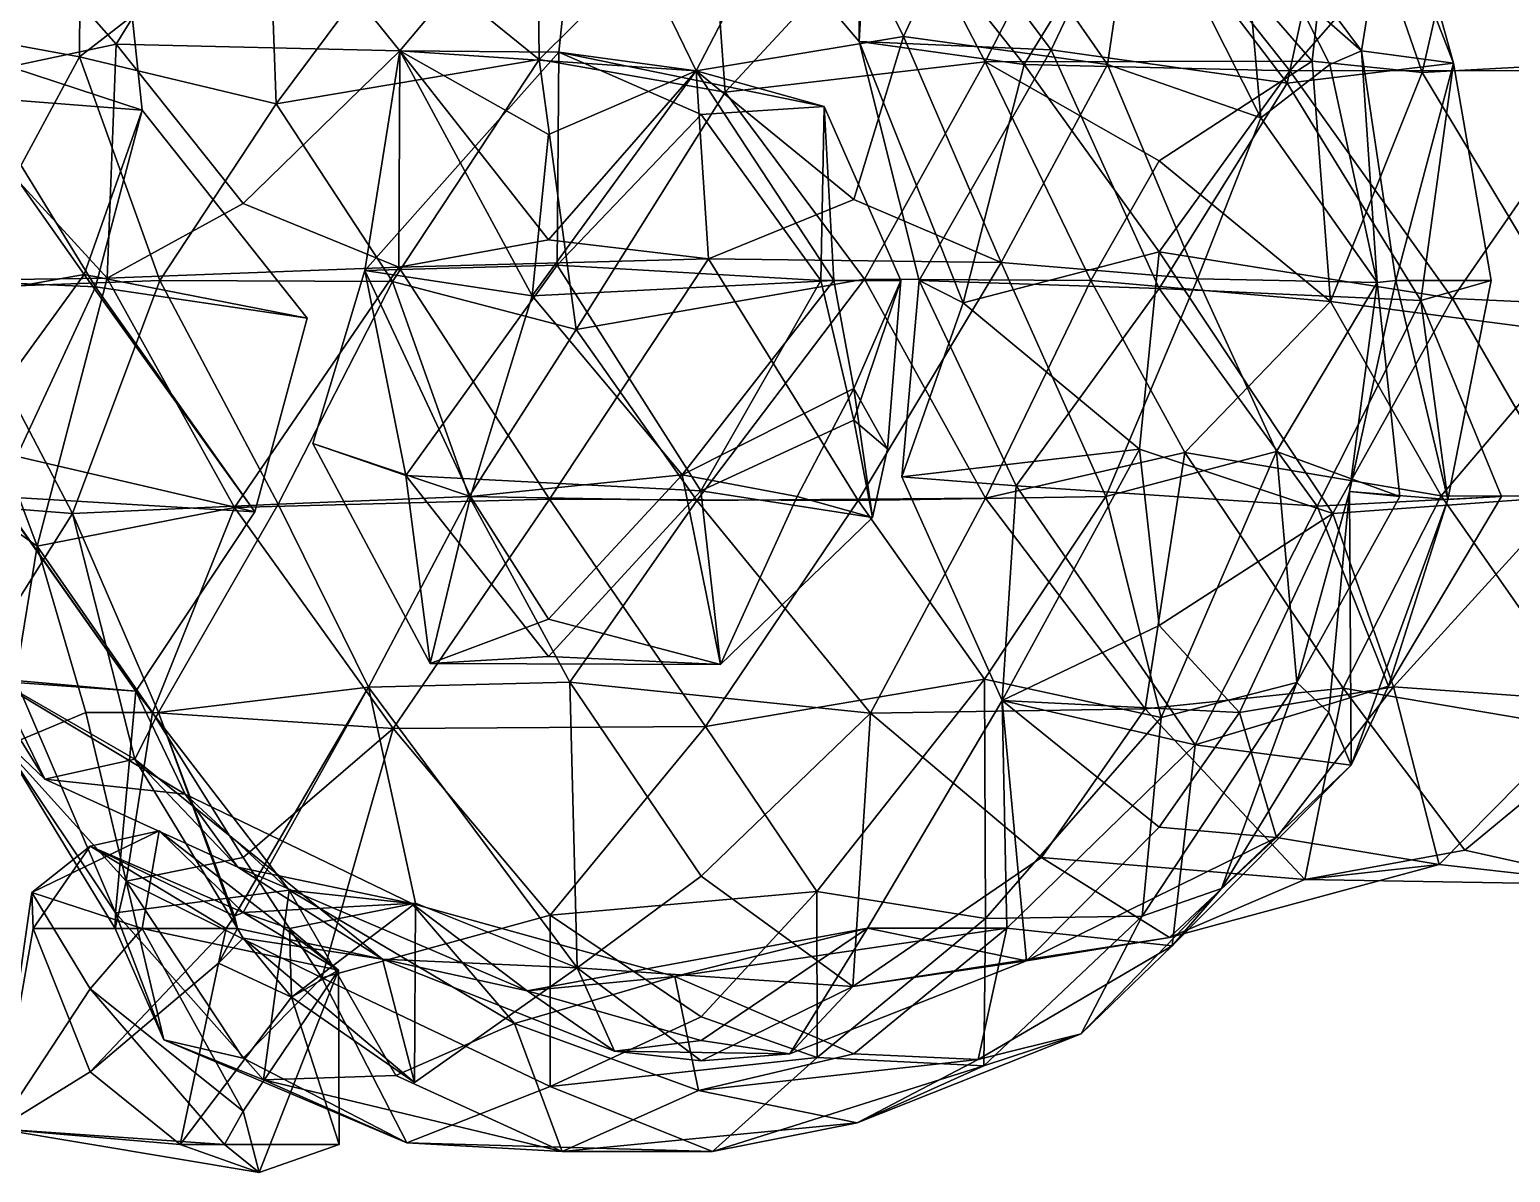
# Model space of a CAD drawing. Extents: x 290083 to 295691, y 4553739 to 4561622.
# Drawn here: x 291288.7 to 291410.9, y 4560757.7 to 4560852 of the extents above; entities that cross this region are included whole.
import ezdxf

# ---------------------------------------------------------------- set-up
doc = ezdxf.new("R2010")
doc.units = 0
doc.layers.add('Au_ppm_Pref_-_0_3', color=7, linetype='CONTINUOUS')

msp = doc.modelspace()

# ---------------------------------------------------------------- linework, layer by layer
at = {"layer": 'Au_ppm_Pref_-_0_3'}
for points in [[(291358.24, 4560870.08, 1598.14), (291357.19, 4560850.98, 1604.25), (291344.5, 4560865.82, 1603.44)], [(291357.19, 4560850.98, 1604.25), (291358.24, 4560870.08, 1598.14), (291373.01, 4560850.29, 1598.57)], [(291358.24, 4560870.08, 1598.14), (291379.69, 4560864.37, 1595.77), (291373.01, 4560850.29, 1598.57)], [(291379.69, 4560864.37, 1595.77), (291397.64, 4560871.24, 1592.68), (291392.49, 4560847.53, 1596.34)], [(291392.49, 4560847.53, 1596.34), (291397.64, 4560871.24, 1592.68), (291406.2, 4560849.19, 1591.54)], [(291406.2, 4560849.19, 1591.54), (291397.64, 4560871.24, 1592.68), (291401.28, 4560866.9, 1588.56)], [(291282, 4560850.58, 1590.84), (291270.06, 4560869.09, 1590.29), (291295.97, 4560864.73, 1591.64)], [(291360.69, 4560862.54, 1620.1), (291377.57, 4560868.91, 1622.69), (291367.59, 4560849.31, 1622.8)], [(291394.54, 4560849.37, 1621.49), (291367.59, 4560849.31, 1622.8), (291377.57, 4560868.91, 1622.69)], [(291394.54, 4560849.37, 1621.49), (291377.57, 4560868.91, 1622.69), (291396.67, 4560868.53, 1626.35)], [(291280.32, 4560868.41, 1564), (291280.43, 4560847.48, 1566.95), (291295.89, 4560850.75, 1563.61)], [(291295.89, 4560850.75, 1563.61), (291305.84, 4560866.89, 1561.78), (291280.32, 4560868.41, 1564)], [(291319.29, 4560850.22, 1561.61), (291334.27, 4560868.02, 1560.74), (291305.84, 4560866.89, 1561.78)], [(291319.29, 4560850.22, 1561.61), (291332.41, 4560850.11, 1555.67), (291334.27, 4560868.02, 1560.74)], [(291332.41, 4560850.11, 1555.67), (291343.74, 4560848.55, 1562.02), (291334.27, 4560868.02, 1560.74)], [(291353.26, 4560866.9, 1563.68), (291334.27, 4560868.02, 1560.74), (291343.74, 4560848.55, 1562.02)], [(291394.54, 4560849.37, 1621.49), (291396.67, 4560868.53, 1626.35), (291403.63, 4560848.43, 1627.73)], [(291407.78, 4560866.52, 1632.65), (291403.63, 4560848.43, 1627.73), (291396.67, 4560868.53, 1626.35)], [(291421.87, 4560867.89, 1639), (291419.77, 4560849.3, 1632.75), (291407.78, 4560866.52, 1632.65)], [(291305.84, 4560866.89, 1561.78), (291295.89, 4560850.75, 1563.61), (291319.29, 4560850.22, 1561.61)], [(291353.26, 4560866.9, 1563.68), (291343.74, 4560848.55, 1562.02), (291360.84, 4560851.39, 1566.62)], [(291366.95, 4560864.52, 1568.34), (291353.26, 4560866.9, 1563.68), (291360.84, 4560851.39, 1566.62)], [(291382.06, 4560864.75, 1585.91), (291398.63, 4560850.21, 1584.93), (291401.28, 4560866.9, 1588.56)], [(291406.2, 4560849.19, 1591.54), (291401.28, 4560866.9, 1588.56), (291398.63, 4560850.21, 1584.93)], [(291403.63, 4560848.43, 1627.73), (291407.78, 4560866.52, 1632.65), (291419.77, 4560849.3, 1632.75)], [(291427.01, 4560866.9, 1612.07), (291407.89, 4560865.9, 1611.22), (291419.15, 4560848.58, 1611.48)], [(291357.19, 4560850.98, 1604.25), (291357.13, 4560866.29, 1609.73), (291344.5, 4560865.82, 1603.44)], [(291370.8, 4560849.07, 1607.13), (291357.13, 4560866.29, 1609.73), (291357.19, 4560850.98, 1604.25)], [(291380.2, 4560864.39, 1610.9), (291357.13, 4560866.29, 1609.73), (291370.8, 4560849.07, 1607.13)], [(291392.72, 4560848.55, 1610.18), (291407.89, 4560865.9, 1611.22), (291380.2, 4560864.39, 1610.9)], [(291392.72, 4560848.55, 1610.18), (291419.15, 4560848.58, 1611.48), (291407.89, 4560865.9, 1611.22)], [(291295.97, 4560864.73, 1591.64), (291298.04, 4560845.31, 1591.74), (291282, 4560850.58, 1590.84)], [(291295.97, 4560864.73, 1591.64), (291286.55, 4560859.25, 1597.68), (291282.85, 4560846.49, 1593.4)], [(291295.97, 4560864.73, 1591.64), (291282.85, 4560846.49, 1593.4), (291298.04, 4560845.31, 1591.74)], [(291330.77, 4560849.5, 1616.25), (291318.95, 4560859.09, 1612.89), (291330.61, 4560864.89, 1609.45)], [(291344.93, 4560863.53, 1615.3), (291330.77, 4560849.5, 1616.25), (291330.61, 4560864.89, 1609.45)], [(291360.84, 4560851.39, 1566.62), (291377.67, 4560849.08, 1569.99), (291366.95, 4560864.52, 1568.34)], [(291380.04, 4560865.09, 1574.5), (291366.95, 4560864.52, 1568.34), (291377.67, 4560849.08, 1569.99)], [(291392.72, 4560848.55, 1610.18), (291380.2, 4560864.39, 1610.9), (291370.8, 4560849.07, 1607.13)], [(291379.69, 4560864.37, 1595.77), (291392.49, 4560847.53, 1596.34), (291373.01, 4560850.29, 1598.57)], [(291380.04, 4560865.09, 1574.5), (291377.67, 4560849.08, 1569.99), (291390.32, 4560844.69, 1575.14)], [(291380.04, 4560865.09, 1574.5), (291390.32, 4560844.69, 1575.14), (291388.63, 4560863.63, 1579.86)], [(291382.06, 4560864.75, 1585.91), (291388.63, 4560863.63, 1579.86), (291398.63, 4560850.21, 1584.93)], [(291292.94, 4560863.65, 1603.23), (291292.85, 4560849.72, 1609.56), (291277.41, 4560852.54, 1603.37)], [(291308.52, 4560861.86, 1608.9), (291292.85, 4560849.72, 1609.56), (291292.94, 4560863.65, 1603.23)], [(291346.14, 4560846.8, 1619.74), (291330.77, 4560849.5, 1616.25), (291344.93, 4560863.53, 1615.3)], [(291346.14, 4560846.8, 1619.74), (291344.93, 4560863.53, 1615.3), (291360.69, 4560862.54, 1620.1)], [(291396.01, 4560849.08, 1579.86), (291398.63, 4560850.21, 1584.93), (291388.63, 4560863.63, 1579.86)], [(291390.32, 4560844.69, 1575.14), (291396.01, 4560849.08, 1579.86), (291388.63, 4560863.63, 1579.86)], [(291309.08, 4560845.84, 1613.13), (291292.85, 4560849.72, 1609.56), (291308.52, 4560861.86, 1608.9)], [(291309.08, 4560845.84, 1613.13), (291308.52, 4560861.86, 1608.9), (291318.95, 4560859.09, 1612.89)], [(291360.69, 4560862.54, 1620.1), (291367.59, 4560849.31, 1622.8), (291346.14, 4560846.8, 1619.74)], [(291309.08, 4560845.84, 1613.13), (291318.95, 4560859.09, 1612.89), (291330.77, 4560849.5, 1616.25)], [(291277.41, 4560852.54, 1603.37), (291292.85, 4560849.72, 1609.56), (291282.54, 4560830.64, 1609.04)], [(291294.19, 4560830.74, 1590.77), (291280.28, 4560831.34, 1586.65), (291282, 4560850.58, 1590.84)], [(291295.13, 4560831.46, 1568.94), (291295.89, 4560850.75, 1563.61), (291280.43, 4560847.48, 1566.95)], [(291294.19, 4560830.74, 1590.77), (291282, 4560850.58, 1590.84), (291298.04, 4560845.31, 1591.74)], [(291295.13, 4560831.46, 1568.94), (291306.35, 4560837.62, 1564.16), (291295.89, 4560850.75, 1563.61)], [(291319.29, 4560850.22, 1561.61), (291295.89, 4560850.75, 1563.61), (291306.35, 4560837.62, 1564.16)], [(291356.74, 4560837.95, 1564.27), (291360.84, 4560851.39, 1566.62), (291343.74, 4560848.55, 1562.02)], [(291368.91, 4560832.74, 1568.8), (291360.84, 4560851.39, 1566.62), (291356.74, 4560837.95, 1564.27)], [(291370.8, 4560849.07, 1607.13), (291357.19, 4560850.98, 1604.25), (291365.75, 4560829.41, 1604.67)], [(291357.19, 4560850.98, 1604.25), (291362.14, 4560831.26, 1600.22), (291365.75, 4560829.41, 1604.67)], [(291357.19, 4560850.98, 1604.25), (291373.01, 4560850.29, 1598.57), (291362.14, 4560831.26, 1600.22)], [(291368.91, 4560832.74, 1568.8), (291377.67, 4560849.08, 1569.99), (291360.84, 4560851.39, 1566.62)], [(291299.48, 4560831.26, 1612.79), (291282.54, 4560830.64, 1609.04), (291292.85, 4560849.72, 1609.56)], [(291299.48, 4560831.26, 1612.79), (291292.85, 4560849.72, 1609.56), (291309.08, 4560845.84, 1613.13)], [(291319.2, 4560832.37, 1568.28), (291319.29, 4560850.22, 1561.61), (291306.35, 4560837.62, 1564.16)], [(291318.69, 4560831.18, 1615.62), (291309.08, 4560845.84, 1613.13), (291330.77, 4560849.5, 1616.25)], [(291319.29, 4560850.22, 1561.61), (291330.21, 4560829.99, 1560.31), (291316.39, 4560832.1, 1555.95)], [(291319.29, 4560850.22, 1561.61), (291316.39, 4560832.1, 1555.95), (291332.41, 4560850.11, 1555.67)], [(291316.39, 4560832.1, 1555.95), (291332.28, 4560832.54, 1549.6), (291332.41, 4560850.11, 1555.67)], [(291333.84, 4560827.22, 1619), (291318.69, 4560831.18, 1615.62), (291330.77, 4560849.5, 1616.25)], [(291319.2, 4560832.37, 1568.28), (291331.54, 4560834.61, 1563.16), (291319.29, 4560850.22, 1561.61)], [(291319.29, 4560850.22, 1561.61), (291331.54, 4560834.61, 1563.16), (291343.74, 4560848.55, 1562.02)], [(291319.29, 4560850.22, 1561.61), (291331.54, 4560843.31, 1558.03), (291330.21, 4560829.99, 1560.31)], [(291319.29, 4560850.22, 1561.61), (291343.74, 4560848.55, 1562.02), (291331.54, 4560843.31, 1558.03)], [(291346.14, 4560846.8, 1619.74), (291333.84, 4560827.22, 1619), (291330.77, 4560849.5, 1616.25)], [(291332.41, 4560850.11, 1555.67), (291332.28, 4560832.54, 1549.6), (291344.14, 4560844.97, 1551.53)], [(291332.41, 4560850.11, 1555.67), (291354.29, 4560845.62, 1556.1), (291343.74, 4560848.55, 1562.02)], [(291354.29, 4560845.62, 1556.1), (291332.41, 4560850.11, 1555.67), (291344.14, 4560844.97, 1551.53)], [(291346.14, 4560846.8, 1619.74), (291367.59, 4560849.31, 1622.8), (291357.63, 4560831.37, 1621.28)], [(291367.59, 4560849.31, 1622.8), (291376.29, 4560831.26, 1624.1), (291357.63, 4560831.37, 1621.28)], [(291373.01, 4560850.29, 1598.57), (291381.93, 4560830.61, 1599.72), (291362.14, 4560831.26, 1600.22)], [(291394.54, 4560849.37, 1621.49), (291381.94, 4560841.14, 1624.73), (291367.59, 4560849.31, 1622.8)], [(291381.94, 4560841.14, 1624.73), (291376.29, 4560831.26, 1624.1), (291367.59, 4560849.31, 1622.8)], [(291381.93, 4560830.61, 1599.72), (291373.01, 4560850.29, 1598.57), (291392.49, 4560847.53, 1596.34)], [(291394.54, 4560849.37, 1621.49), (291396.07, 4560829.54, 1626.83), (291381.94, 4560841.14, 1624.73)], [(291394.54, 4560849.37, 1621.49), (291403.63, 4560848.43, 1627.73), (291396.07, 4560829.54, 1626.83)], [(291398.63, 4560850.21, 1584.93), (291396.01, 4560849.08, 1579.86), (291399.92, 4560831.11, 1580.04)], [(291406.2, 4560849.19, 1591.54), (291398.63, 4560850.21, 1584.93), (291401.46, 4560831.26, 1586.61)], [(291398.63, 4560850.21, 1584.93), (291399.92, 4560831.11, 1580.04), (291401.46, 4560831.26, 1586.61)], [(291416.59, 4560826.85, 1630.33), (291403.63, 4560848.43, 1627.73), (291419.77, 4560849.3, 1632.75)], [(291355.1, 4560831.26, 1561.27), (291330.21, 4560829.99, 1560.31), (291343.74, 4560848.55, 1562.02)], [(291331.54, 4560843.31, 1558.03), (291343.74, 4560848.55, 1562.02), (291330.21, 4560829.99, 1560.31)], [(291344.75, 4560833.05, 1568.26), (291343.74, 4560848.55, 1562.02), (291331.54, 4560834.61, 1563.16)], [(291344.75, 4560833.05, 1568.26), (291356.74, 4560837.95, 1564.27), (291343.74, 4560848.55, 1562.02)], [(291355.1, 4560831.26, 1561.27), (291343.74, 4560848.55, 1562.02), (291354.29, 4560845.62, 1556.1)], [(291370.8, 4560849.07, 1607.13), (291365.75, 4560829.41, 1604.67), (291381.93, 4560833.63, 1606.81)], [(291385.09, 4560831.4, 1572.24), (291377.67, 4560849.08, 1569.99), (291368.91, 4560832.74, 1568.8)], [(291392.72, 4560848.55, 1610.18), (291370.8, 4560849.07, 1607.13), (291381.93, 4560833.63, 1606.81)], [(291390.32, 4560844.69, 1575.14), (291377.67, 4560849.08, 1569.99), (291385.09, 4560831.4, 1572.24)], [(291392.72, 4560848.55, 1610.18), (291381.93, 4560833.63, 1606.81), (291406.12, 4560829.77, 1610.17)], [(291390.32, 4560844.69, 1575.14), (291399.92, 4560831.11, 1580.04), (291396.01, 4560849.08, 1579.86)], [(291392.49, 4560847.53, 1596.34), (291406.2, 4560849.19, 1591.54), (291403.52, 4560829.62, 1597.42)], [(291392.72, 4560848.55, 1610.18), (291406.12, 4560829.77, 1610.17), (291419.15, 4560848.58, 1611.48)], [(291396.07, 4560829.54, 1626.83), (291403.63, 4560848.43, 1627.73), (291416.59, 4560826.85, 1630.33)], [(291409.31, 4560831.26, 1591.74), (291406.2, 4560849.19, 1591.54), (291401.46, 4560831.26, 1586.61)], [(291403.52, 4560829.62, 1597.42), (291406.2, 4560849.19, 1591.54), (291409.31, 4560831.26, 1591.74)], [(291419.15, 4560848.58, 1611.48), (291406.12, 4560829.77, 1610.17), (291424.22, 4560828.94, 1614.6)], [(291281.15, 4560831.26, 1573.92), (291295.13, 4560831.46, 1568.94), (291280.43, 4560847.48, 1566.95)], [(291381.93, 4560830.61, 1599.72), (291392.49, 4560847.53, 1596.34), (291403.52, 4560829.62, 1597.42)], [(291282.85, 4560846.49, 1593.4), (291274.42, 4560828.39, 1596.78), (291293.25, 4560831.77, 1593.13)], [(291282.85, 4560846.49, 1593.4), (291293.25, 4560831.77, 1593.13), (291298.04, 4560845.31, 1591.74)], [(291299.48, 4560831.26, 1612.79), (291309.08, 4560845.84, 1613.13), (291318.69, 4560831.18, 1615.62)], [(291357.63, 4560831.37, 1621.28), (291333.84, 4560827.22, 1619), (291346.14, 4560846.8, 1619.74)], [(291298.04, 4560845.31, 1591.74), (291293.25, 4560831.77, 1593.13), (291311.65, 4560828.15, 1591.74)], [(291298.04, 4560845.31, 1591.74), (291311.65, 4560828.15, 1591.74), (291294.19, 4560830.74, 1590.77)], [(291354.03, 4560831.26, 1551.44), (291344.14, 4560844.97, 1551.53), (291332.28, 4560832.54, 1549.6)], [(291354.03, 4560831.26, 1551.44), (291354.29, 4560845.62, 1556.1), (291344.14, 4560844.97, 1551.53)], [(291354.03, 4560831.26, 1551.44), (291360.62, 4560831.26, 1556.1), (291354.29, 4560845.62, 1556.1)], [(291355.1, 4560831.26, 1561.27), (291354.29, 4560845.62, 1556.1), (291360.62, 4560831.26, 1556.1)], [(291390.32, 4560844.69, 1575.14), (291385.09, 4560831.4, 1572.24), (291399.92, 4560831.11, 1580.04)], [(291381.94, 4560841.14, 1624.73), (291396.07, 4560829.54, 1626.83), (291376.29, 4560831.26, 1624.1)], [(291319.2, 4560832.37, 1568.28), (291306.35, 4560837.62, 1564.16), (291295.13, 4560831.46, 1568.94)], [(291344.75, 4560833.05, 1568.26), (291368.91, 4560832.74, 1568.8), (291356.74, 4560837.95, 1564.27)], [(291319.2, 4560832.37, 1568.28), (291344.75, 4560833.05, 1568.26), (291331.54, 4560834.61, 1563.16)], [(291380.32, 4560817.34, 1605.68), (291381.93, 4560833.63, 1606.81), (291365.75, 4560829.41, 1604.67)], [(291380.32, 4560817.34, 1605.68), (291396.27, 4560812.04, 1608.44), (291381.93, 4560833.63, 1606.81)], [(291406.12, 4560829.77, 1610.17), (291381.93, 4560833.63, 1606.81), (291396.27, 4560812.04, 1608.44)], [(291319.2, 4560832.37, 1568.28), (291295.13, 4560831.46, 1568.94), (291305.66, 4560812.54, 1569.93)], [(291319.2, 4560832.37, 1568.28), (291305.66, 4560812.54, 1569.93), (291331.63, 4560813.22, 1569.21)], [(291332.28, 4560832.54, 1549.6), (291316.39, 4560832.1, 1555.95), (291319.78, 4560815.16, 1550.51)], [(291319.2, 4560832.37, 1568.28), (291331.63, 4560813.22, 1569.21), (291344.75, 4560833.05, 1568.26)], [(291319.78, 4560815.16, 1550.51), (291344.12, 4560813.91, 1550.37), (291332.28, 4560832.54, 1549.6)], [(291357.09, 4560813.11, 1568.91), (291344.75, 4560833.05, 1568.26), (291331.63, 4560813.22, 1569.21)], [(291354.03, 4560831.26, 1551.44), (291332.28, 4560832.54, 1549.6), (291344.12, 4560813.91, 1550.37)], [(291368.91, 4560832.74, 1568.8), (291344.75, 4560833.05, 1568.26), (291357.09, 4560813.11, 1568.91)], [(291377.53, 4560813.44, 1570.06), (291368.91, 4560832.74, 1568.8), (291357.09, 4560813.11, 1568.91)], [(291377.53, 4560813.44, 1570.06), (291385.09, 4560831.4, 1572.24), (291368.91, 4560832.74, 1568.8)], [(291283.11, 4560817.8, 1594.12), (291293.25, 4560831.77, 1593.13), (291274.42, 4560828.39, 1596.78)], [(291286.11, 4560813.44, 1589.4), (291280.28, 4560831.34, 1586.65), (291294.19, 4560830.74, 1590.77)], [(291281.15, 4560831.26, 1573.92), (291289.38, 4560809.34, 1572.63), (291295.13, 4560831.46, 1568.94)], [(291281.15, 4560831.26, 1573.92), (291282.17, 4560814.42, 1580.23), (291289.38, 4560809.34, 1572.63)], [(291299.48, 4560831.26, 1612.79), (291292.28, 4560812.04, 1610.81), (291282.54, 4560830.64, 1609.04)], [(291293.25, 4560831.77, 1593.13), (291283.11, 4560817.8, 1594.12), (291307.32, 4560812.17, 1591.92)], [(291295.13, 4560831.46, 1568.94), (291289.38, 4560809.34, 1572.63), (291305.66, 4560812.54, 1569.93)], [(291299.48, 4560831.26, 1612.79), (291309.25, 4560812.8, 1614.23), (291292.28, 4560812.04, 1610.81)], [(291293.25, 4560831.77, 1593.13), (291307.32, 4560812.17, 1591.92), (291311.65, 4560828.15, 1591.74)], [(291299.48, 4560831.26, 1612.79), (291318.69, 4560831.18, 1615.62), (291309.25, 4560812.8, 1614.23)], [(291325.01, 4560813.44, 1618.58), (291309.25, 4560812.8, 1614.23), (291318.69, 4560831.18, 1615.62)], [(291312.1, 4560817.8, 1556.1), (291316.39, 4560832.1, 1555.95), (291325.12, 4560813.44, 1559.13)], [(291312.1, 4560817.8, 1556.1), (291319.78, 4560815.16, 1550.51), (291316.39, 4560832.1, 1555.95)], [(291325.12, 4560813.44, 1559.13), (291316.39, 4560832.1, 1555.95), (291330.21, 4560829.99, 1560.31)], [(291333.84, 4560827.22, 1619), (291325.01, 4560813.44, 1618.58), (291318.69, 4560831.18, 1615.62)], [(291355.1, 4560831.26, 1561.27), (291342.58, 4560815.24, 1560.7), (291330.21, 4560829.99, 1560.31)], [(291357.63, 4560831.37, 1621.28), (291343.78, 4560813.1, 1619.75), (291333.84, 4560827.22, 1619)], [(291356.74, 4560822.34, 1559.07), (291342.58, 4560815.24, 1560.7), (291355.1, 4560831.26, 1561.27)], [(291357.63, 4560831.37, 1621.28), (291367.61, 4560813.3, 1622.91), (291343.78, 4560813.1, 1619.75)], [(291356.74, 4560819.74, 1554), (291354.03, 4560831.26, 1551.44), (291344.12, 4560813.91, 1550.37)], [(291356.74, 4560819.74, 1554), (291360.62, 4560831.26, 1556.1), (291354.03, 4560831.26, 1551.44)], [(291356.74, 4560822.34, 1559.07), (291355.1, 4560831.26, 1561.27), (291360.62, 4560831.26, 1556.1)], [(291356.74, 4560819.74, 1554), (291359.52, 4560817.37, 1556.1), (291360.62, 4560831.26, 1556.1)], [(291356.74, 4560822.34, 1559.07), (291360.62, 4560831.26, 1556.1), (291359.52, 4560817.37, 1556.1)], [(291357.63, 4560831.37, 1621.28), (291376.29, 4560831.26, 1624.1), (291367.61, 4560813.3, 1622.91)], [(291365.75, 4560829.41, 1604.67), (291362.14, 4560831.26, 1600.22), (291360.69, 4560815.05, 1603.62)], [(291360.69, 4560815.05, 1603.62), (291362.14, 4560831.26, 1600.22), (291370.14, 4560814.33, 1598.35)], [(291381.93, 4560830.61, 1599.72), (291370.14, 4560814.33, 1598.35), (291362.14, 4560831.26, 1600.22)], [(291384.06, 4560817.06, 1625.17), (291367.61, 4560813.3, 1622.91), (291376.29, 4560831.26, 1624.1)], [(291396.07, 4560829.54, 1626.83), (291384.06, 4560817.06, 1625.17), (291376.29, 4560831.26, 1624.1)], [(291385.09, 4560831.4, 1572.24), (291377.53, 4560813.44, 1570.06), (291391.61, 4560817.15, 1574.73)], [(291399.92, 4560831.11, 1580.04), (291385.09, 4560831.4, 1572.24), (291391.61, 4560817.15, 1574.73)], [(291401.78, 4560813.44, 1579.86), (291399.92, 4560831.11, 1580.04), (291391.61, 4560817.15, 1574.73)], [(291405.74, 4560813.18, 1591.58), (291401.46, 4560831.26, 1586.61), (291397.62, 4560813.85, 1585.45)], [(291399.92, 4560831.11, 1580.04), (291397.62, 4560813.85, 1585.45), (291401.46, 4560831.26, 1586.61)], [(291401.78, 4560813.44, 1579.86), (291397.62, 4560813.85, 1585.45), (291399.92, 4560831.11, 1580.04)], [(291405.74, 4560813.18, 1591.58), (291409.31, 4560831.26, 1591.74), (291401.46, 4560831.26, 1586.61)], [(291403.52, 4560829.62, 1597.42), (291409.31, 4560831.26, 1591.74), (291405.74, 4560813.18, 1591.58)], [(291282.54, 4560830.64, 1609.04), (291292.28, 4560812.04, 1610.81), (291274.41, 4560813.44, 1606.79)], [(291307.32, 4560812.17, 1591.92), (291286.11, 4560813.44, 1589.4), (291294.19, 4560830.74, 1590.77)], [(291294.19, 4560830.74, 1590.77), (291311.65, 4560828.15, 1591.74), (291307.32, 4560812.17, 1591.92)], [(291330.21, 4560829.99, 1560.31), (291342.58, 4560815.24, 1560.7), (291325.12, 4560813.44, 1559.13)], [(291381.93, 4560830.61, 1599.72), (291394.96, 4560812.63, 1600.06), (291370.14, 4560814.33, 1598.35)], [(291394.96, 4560812.63, 1600.06), (291381.93, 4560830.61, 1599.72), (291403.52, 4560829.62, 1597.42)], [(291396.27, 4560812.04, 1608.44), (291415.56, 4560813.44, 1614.06), (291406.12, 4560829.77, 1610.17)], [(291415.56, 4560813.44, 1614.06), (291424.22, 4560828.94, 1614.6), (291406.12, 4560829.77, 1610.17)], [(291365.75, 4560829.41, 1604.67), (291360.69, 4560815.05, 1603.62), (291380.32, 4560817.34, 1605.68)], [(291396.07, 4560829.54, 1626.83), (291405.2, 4560813.49, 1628.69), (291384.06, 4560817.06, 1625.17)], [(291394.96, 4560812.63, 1600.06), (291403.52, 4560829.62, 1597.42), (291410.18, 4560813.44, 1597.68)], [(291416.59, 4560826.85, 1630.33), (291405.2, 4560813.49, 1628.69), (291396.07, 4560829.54, 1626.83)], [(291410.18, 4560813.44, 1597.68), (291403.52, 4560829.62, 1597.42), (291405.74, 4560813.18, 1591.58)], [(291343.78, 4560813.1, 1619.75), (291325.01, 4560813.44, 1618.58), (291333.84, 4560827.22, 1619)], [(291416.59, 4560826.85, 1630.33), (291425.6, 4560813.44, 1630.55), (291405.2, 4560813.49, 1628.69)], [(291356.74, 4560822.34, 1559.07), (291352.06, 4560813.44, 1558.31), (291342.58, 4560815.24, 1560.7)], [(291356.74, 4560822.34, 1559.07), (291358.28, 4560811.72, 1556.16), (291352.06, 4560813.44, 1558.31)], [(291356.74, 4560822.34, 1559.07), (291359.52, 4560817.37, 1556.1), (291358.28, 4560811.72, 1556.16)], [(291356.74, 4560819.74, 1554), (291344.12, 4560813.91, 1550.37), (291358.28, 4560811.72, 1556.16)], [(291356.74, 4560819.74, 1554), (291358.28, 4560811.72, 1556.16), (291359.52, 4560817.37, 1556.1)], [(291286.04, 4560798.2, 1598.71), (291297.51, 4560797.37, 1591.89), (291283.11, 4560817.8, 1594.12)], [(291307.32, 4560812.17, 1591.92), (291283.11, 4560817.8, 1594.12), (291297.51, 4560797.37, 1591.89)], [(291325.12, 4560813.44, 1559.13), (291321.8, 4560799.67, 1556.1), (291312.1, 4560817.8, 1556.1)], [(291312.1, 4560817.8, 1556.1), (291321.8, 4560799.67, 1556.1), (291319.78, 4560815.16, 1550.51)], [(291368.99, 4560796.6, 1603.5), (291380.32, 4560817.34, 1605.68), (291360.69, 4560815.05, 1603.62)], [(291384.06, 4560817.06, 1625.17), (291380.78, 4560795.91, 1623.32), (291367.61, 4560813.3, 1622.91)], [(291381.94, 4560802.79, 1607.17), (291380.32, 4560817.34, 1605.68), (291368.99, 4560796.6, 1603.5)], [(291377.53, 4560813.44, 1570.06), (291382.1, 4560795.2, 1574.02), (291391.61, 4560817.15, 1574.73)], [(291396.27, 4560812.04, 1608.44), (291380.32, 4560817.34, 1605.68), (291381.94, 4560802.79, 1607.17)], [(291380.78, 4560795.91, 1623.32), (291384.06, 4560817.06, 1625.17), (291397.1, 4560797.64, 1626.35)], [(291393.3, 4560798.09, 1580.8), (291391.61, 4560817.15, 1574.73), (291382.1, 4560795.2, 1574.02)], [(291384.06, 4560817.06, 1625.17), (291405.2, 4560813.49, 1628.69), (291397.1, 4560797.64, 1626.35)], [(291401.78, 4560813.44, 1579.86), (291391.61, 4560817.15, 1574.73), (291393.3, 4560798.09, 1580.8)], [(291321.8, 4560799.67, 1556.1), (291331.54, 4560800.24, 1551.7), (291319.78, 4560815.16, 1550.51)], [(291344.12, 4560813.91, 1550.37), (291319.78, 4560815.16, 1550.51), (291331.54, 4560800.24, 1551.7)], [(291325.12, 4560813.44, 1559.13), (291342.58, 4560815.24, 1560.7), (291331.54, 4560803.33, 1559.48)], [(291345.74, 4560799.59, 1556.1), (291331.54, 4560803.33, 1559.48), (291342.58, 4560815.24, 1560.7)], [(291345.74, 4560799.59, 1556.1), (291342.58, 4560815.24, 1560.7), (291352.06, 4560813.44, 1558.31)], [(291286.67, 4560792.81, 1578.89), (291289.38, 4560809.34, 1572.63), (291282.17, 4560814.42, 1580.23)], [(291345.74, 4560799.59, 1556.1), (291344.12, 4560813.91, 1550.37), (291331.54, 4560800.24, 1551.7)], [(291344.12, 4560813.91, 1550.37), (291345.74, 4560799.59, 1556.1), (291358.28, 4560811.72, 1556.16)], [(291360.69, 4560815.05, 1603.62), (291370.14, 4560814.33, 1598.35), (291368.99, 4560796.6, 1603.5)], [(291370.14, 4560814.33, 1598.35), (291384.89, 4560792.96, 1599.57), (291368.99, 4560796.6, 1603.5)], [(291394.96, 4560812.63, 1600.06), (291384.89, 4560792.96, 1599.57), (291370.14, 4560814.33, 1598.35)], [(291274.41, 4560813.44, 1606.79), (291292.28, 4560812.04, 1610.81), (291284.28, 4560799.32, 1606.85)], [(291287.6, 4560798.26, 1584.9), (291286.11, 4560813.44, 1589.4), (291297.51, 4560797.37, 1591.89)], [(291297.51, 4560797.37, 1591.89), (291286.11, 4560813.44, 1589.4), (291307.32, 4560812.17, 1591.92)], [(291299.38, 4560795.63, 1612.84), (291292.28, 4560812.04, 1610.81), (291309.25, 4560812.8, 1614.23)], [(291309.25, 4560812.8, 1614.23), (291316.7, 4560797.72, 1616.75), (291299.38, 4560795.63, 1612.84)], [(291331.63, 4560813.22, 1569.21), (291305.66, 4560812.54, 1569.93), (291318.74, 4560794.31, 1569.74)], [(291309.25, 4560812.8, 1614.23), (291325.01, 4560813.44, 1618.58), (291316.7, 4560797.72, 1616.75)], [(291325.01, 4560813.44, 1618.58), (291333.31, 4560798.12, 1619.77), (291316.7, 4560797.72, 1616.75)], [(291344.51, 4560794.47, 1569.42), (291331.63, 4560813.22, 1569.21), (291318.74, 4560794.31, 1569.74)], [(291325.12, 4560813.44, 1559.13), (291331.54, 4560803.33, 1559.48), (291321.8, 4560799.67, 1556.1)], [(291343.78, 4560813.1, 1619.75), (291333.31, 4560798.12, 1619.77), (291325.01, 4560813.44, 1618.58)], [(291357.09, 4560813.11, 1568.91), (291331.63, 4560813.22, 1569.21), (291344.51, 4560794.47, 1569.42)], [(291343.78, 4560813.1, 1619.75), (291358.11, 4560795.57, 1620.96), (291333.31, 4560798.12, 1619.77)], [(291343.78, 4560813.1, 1619.75), (291367.61, 4560813.3, 1622.91), (291358.11, 4560795.57, 1620.96)], [(291357.09, 4560813.11, 1568.91), (291344.51, 4560794.47, 1569.42), (291367.51, 4560798.36, 1569.76)], [(291352.06, 4560813.44, 1558.31), (291358.28, 4560811.72, 1556.16), (291345.74, 4560799.59, 1556.1)], [(291377.53, 4560813.44, 1570.06), (291357.09, 4560813.11, 1568.91), (291367.51, 4560798.36, 1569.76)], [(291358.11, 4560795.57, 1620.96), (291367.61, 4560813.3, 1622.91), (291380.78, 4560795.91, 1623.32)], [(291377.53, 4560813.44, 1570.06), (291367.51, 4560798.36, 1569.76), (291382.1, 4560795.2, 1574.02)], [(291397.62, 4560813.85, 1585.45), (291401.78, 4560813.44, 1579.86), (291393.3, 4560798.09, 1580.8)], [(291393.3, 4560798.09, 1580.8), (291395.93, 4560795.63, 1585.8), (291397.62, 4560813.85, 1585.45)], [(291394.96, 4560812.63, 1600.06), (291410.18, 4560813.44, 1597.68), (291400.84, 4560797.78, 1596.91)], [(291397.62, 4560813.85, 1585.45), (291395.93, 4560795.63, 1585.8), (291397.76, 4560791.27, 1591.34)], [(291401.26, 4560797.73, 1611.06), (291415.56, 4560813.44, 1614.06), (291396.27, 4560812.04, 1608.44)], [(291397.1, 4560797.64, 1626.35), (291405.2, 4560813.49, 1628.69), (291418.85, 4560793.94, 1628.79)], [(291405.74, 4560813.18, 1591.58), (291397.62, 4560813.85, 1585.45), (291397.76, 4560791.27, 1591.34)], [(291405.74, 4560813.18, 1591.58), (291397.76, 4560791.27, 1591.34), (291400.84, 4560797.78, 1596.91)], [(291410.18, 4560813.44, 1597.68), (291405.74, 4560813.18, 1591.58), (291400.84, 4560797.78, 1596.91)], [(291418.3, 4560796.54, 1616.05), (291415.56, 4560813.44, 1614.06), (291401.26, 4560797.73, 1611.06)], [(291405.2, 4560813.49, 1628.69), (291425.6, 4560813.44, 1630.55), (291418.85, 4560793.94, 1628.79)], [(291292.28, 4560812.04, 1610.81), (291297.43, 4560791.78, 1609.56), (291284.28, 4560799.32, 1606.85)], [(291305.66, 4560812.54, 1569.93), (291289.38, 4560809.34, 1572.63), (291298.89, 4560795.63, 1570.4)], [(291297.43, 4560791.78, 1609.56), (291292.28, 4560812.04, 1610.81), (291299.38, 4560795.63, 1612.84)], [(291305.66, 4560812.54, 1569.93), (291298.89, 4560795.63, 1570.4), (291318.74, 4560794.31, 1569.74)], [(291388.57, 4560795.63, 1606.43), (291396.27, 4560812.04, 1608.44), (291381.94, 4560802.79, 1607.17)], [(291384.89, 4560792.96, 1599.57), (291394.96, 4560812.63, 1600.06), (291400.84, 4560797.78, 1596.91)], [(291401.26, 4560797.73, 1611.06), (291396.27, 4560812.04, 1608.44), (291388.57, 4560795.63, 1606.43)], [(291289.38, 4560809.34, 1572.63), (291286.67, 4560792.81, 1578.89), (291293.37, 4560795.63, 1573.92)], [(291298.89, 4560795.63, 1570.4), (291289.38, 4560809.34, 1572.63), (291293.37, 4560795.63, 1573.92)], [(291290.01, 4560790.12, 1603.62), (291274.84, 4560804.52, 1603.62), (291284.28, 4560799.32, 1606.85)], [(291286.04, 4560798.2, 1598.71), (291274.84, 4560804.52, 1603.62), (291290.01, 4560790.12, 1603.62)], [(291345.74, 4560799.59, 1556.1), (291321.8, 4560799.67, 1556.1), (291331.54, 4560803.33, 1559.48)], [(291381.94, 4560802.79, 1607.17), (291368.99, 4560796.6, 1603.5), (291388.57, 4560795.63, 1606.43)], [(291290.01, 4560790.12, 1603.62), (291284.28, 4560799.32, 1606.85), (291297.43, 4560791.78, 1609.56)], [(291321.8, 4560799.67, 1556.1), (291345.74, 4560799.59, 1556.1), (291331.54, 4560800.24, 1551.7)], [(291286.04, 4560798.2, 1598.71), (291290.01, 4560790.12, 1603.62), (291301.58, 4560788.88, 1597.68)], [(291286.04, 4560798.2, 1598.71), (291301.58, 4560788.88, 1597.68), (291297.51, 4560797.37, 1591.89)], [(291286.67, 4560792.81, 1578.89), (291287.6, 4560798.26, 1584.9), (291295.83, 4560779.1, 1585.21)], [(291287.6, 4560798.26, 1584.9), (291297.51, 4560797.37, 1591.89), (291295.83, 4560779.1, 1585.21)], [(291333.31, 4560798.12, 1619.77), (291333.92, 4560774.54, 1616.46), (291316.7, 4560797.72, 1616.75)], [(291358.11, 4560795.57, 1620.96), (291344.14, 4560782.12, 1620), (291333.31, 4560798.12, 1619.77)], [(291333.31, 4560798.12, 1619.77), (291344.14, 4560782.12, 1620), (291333.92, 4560774.54, 1616.46)], [(291367.51, 4560798.36, 1569.76), (291344.51, 4560794.47, 1569.42), (291353.69, 4560780.85, 1570.43)], [(291367.51, 4560798.36, 1569.76), (291353.69, 4560780.85, 1570.43), (291367.61, 4560778.61, 1574.18)], [(291367.61, 4560778.61, 1574.18), (291382.1, 4560795.2, 1574.02), (291367.51, 4560798.36, 1569.76)], [(291393.3, 4560798.09, 1580.8), (291380.53, 4560778.81, 1580.33), (291387.07, 4560781.11, 1585.8)], [(291393.3, 4560798.09, 1580.8), (291382.1, 4560795.2, 1574.02), (291380.53, 4560778.81, 1580.33)], [(291393.3, 4560798.09, 1580.8), (291387.07, 4560781.11, 1585.8), (291395.93, 4560795.63, 1585.8)], [(291295.83, 4560779.1, 1585.21), (291297.51, 4560797.37, 1591.89), (291310.15, 4560780.96, 1591.67)], [(291301.58, 4560788.88, 1597.68), (291310.15, 4560780.96, 1591.67), (291297.51, 4560797.37, 1591.89)], [(291299.38, 4560795.63, 1612.84), (291316.7, 4560797.72, 1616.75), (291305.64, 4560778.81, 1615.5)], [(291305.64, 4560778.81, 1615.5), (291316.7, 4560797.72, 1616.75), (291306.35, 4560779.12, 1615.93)], [(291320.59, 4560779.9, 1619.96), (291306.35, 4560779.12, 1615.93), (291316.7, 4560797.72, 1616.75)], [(291316.7, 4560797.72, 1616.75), (291333.92, 4560774.54, 1616.46), (291320.59, 4560779.9, 1619.96)], [(291393.94, 4560781.83, 1621.01), (291380.78, 4560795.91, 1623.32), (291397.1, 4560797.64, 1626.35)], [(291400.84, 4560797.78, 1596.91), (291397.76, 4560791.27, 1591.34), (291384.89, 4560792.96, 1599.57)], [(291401.26, 4560797.73, 1611.06), (291388.57, 4560795.63, 1606.43), (291391.6, 4560785.3, 1610.67)], [(291405.04, 4560783.07, 1616.26), (291401.26, 4560797.73, 1611.06), (291391.6, 4560785.3, 1610.67)], [(291393.94, 4560781.83, 1621.01), (291397.1, 4560797.64, 1626.35), (291407.14, 4560784.27, 1625.22)], [(291418.85, 4560793.94, 1628.79), (291407.14, 4560784.27, 1625.22), (291397.1, 4560797.64, 1626.35)], [(291418.3, 4560796.54, 1616.05), (291401.26, 4560797.73, 1611.06), (291405.04, 4560783.07, 1616.26)], [(291296.72, 4560781.7, 1575.36), (291293.37, 4560795.63, 1573.92), (291286.67, 4560792.81, 1578.89)], [(291298.89, 4560795.63, 1570.4), (291293.37, 4560795.63, 1573.92), (291296.72, 4560781.7, 1575.36)], [(291298.89, 4560795.63, 1570.4), (291296.72, 4560781.7, 1575.36), (291306.35, 4560783.65, 1569.93)], [(291305.9, 4560777.81, 1615.29), (291297.43, 4560791.78, 1609.56), (291299.38, 4560795.63, 1612.84)], [(291298.89, 4560795.63, 1570.4), (291306.35, 4560783.65, 1569.93), (291318.74, 4560794.31, 1569.74)], [(291305.9, 4560777.81, 1615.29), (291299.38, 4560795.63, 1612.84), (291305.64, 4560778.81, 1615.5)], [(291358.11, 4560795.57, 1620.96), (291356.65, 4560773.02, 1616.29), (291344.14, 4560782.12, 1620)], [(291358.11, 4560795.57, 1620.96), (291372.22, 4560783.66, 1620.84), (291356.65, 4560773.02, 1616.29)], [(291371, 4560775.14, 1609.29), (291368.99, 4560796.6, 1603.5), (291357.86, 4560777.83, 1603.63)], [(291357.86, 4560777.83, 1603.63), (291368.99, 4560796.6, 1603.5), (291369.36, 4560777.82, 1597.7)], [(291380.78, 4560795.91, 1623.32), (291372.22, 4560783.66, 1620.84), (291358.11, 4560795.57, 1620.96)], [(291371, 4560775.14, 1609.29), (291381.94, 4560786.15, 1606.4), (291368.99, 4560796.6, 1603.5)], [(291388.57, 4560795.63, 1606.43), (291368.99, 4560796.6, 1603.5), (291381.94, 4560786.15, 1606.4)], [(291368.99, 4560796.6, 1603.5), (291384.89, 4560792.96, 1599.57), (291369.36, 4560777.82, 1597.7)], [(291393.94, 4560781.83, 1621.01), (291372.22, 4560783.66, 1620.84), (291380.78, 4560795.91, 1623.32)], [(291391.6, 4560785.3, 1610.67), (291388.57, 4560795.63, 1606.43), (291381.94, 4560786.15, 1606.4)], [(291395.93, 4560795.63, 1585.8), (291387.07, 4560781.11, 1585.8), (291397.76, 4560791.27, 1591.34)], [(291418.3, 4560796.54, 1616.05), (291405.04, 4560783.07, 1616.26), (291420, 4560781.39, 1621.94)], [(291344.51, 4560794.47, 1569.42), (291318.74, 4560794.31, 1569.74), (291331.7, 4560778.91, 1570.09)], [(291344.51, 4560794.47, 1569.42), (291331.7, 4560778.91, 1570.09), (291353.69, 4560780.85, 1570.43)], [(291367.61, 4560778.61, 1574.18), (291380.53, 4560778.81, 1580.33), (291382.1, 4560795.2, 1574.02)], [(291318.74, 4560794.31, 1569.74), (291306.35, 4560783.65, 1569.93), (291312.86, 4560773.74, 1572.57)], [(291318.74, 4560794.31, 1569.74), (291312.86, 4560773.74, 1572.57), (291331.7, 4560778.91, 1570.09)], [(291420, 4560781.39, 1621.94), (291407.14, 4560784.27, 1625.22), (291418.85, 4560793.94, 1628.79)], [(291295.8, 4560777.81, 1579.86), (291286.67, 4560792.81, 1578.89), (291295.83, 4560779.1, 1585.21)], [(291296.72, 4560781.7, 1575.36), (291286.67, 4560792.81, 1578.89), (291295.8, 4560777.81, 1579.86)], [(291384.89, 4560792.96, 1599.57), (291383.01, 4560776.36, 1591.74), (291369.36, 4560777.82, 1597.7)], [(291397.76, 4560791.27, 1591.34), (291383.01, 4560776.36, 1591.74), (291384.89, 4560792.96, 1599.57)], [(291290.01, 4560790.12, 1603.62), (291297.43, 4560791.78, 1609.56), (291305.91, 4560782.85, 1603.54)], [(291297.43, 4560791.78, 1609.56), (291305.9, 4560777.81, 1615.29), (291317.86, 4560775.27, 1608.95)], [(291297.43, 4560791.78, 1609.56), (291317.86, 4560775.27, 1608.95), (291305.91, 4560782.85, 1603.54)], [(291387.07, 4560781.11, 1585.8), (291383.01, 4560776.36, 1591.74), (291397.76, 4560791.27, 1591.34)], [(291301.58, 4560788.88, 1597.68), (291290.01, 4560790.12, 1603.62), (291305.91, 4560782.85, 1603.54)], [(291305.91, 4560782.85, 1603.54), (291320.27, 4560779.87, 1597.6), (291301.58, 4560788.88, 1597.68)], [(291301.58, 4560788.88, 1597.68), (291320.27, 4560779.87, 1597.6), (291310.15, 4560780.96, 1591.67)], [(291293.75, 4560784.59, 1619.17), (291299.43, 4560785.85, 1621.44), (291288.92, 4560780.76, 1622.43)], [(291299.43, 4560785.85, 1621.44), (291298.04, 4560777.81, 1623.46), (291288.92, 4560780.76, 1622.43)], [(291293.75, 4560784.59, 1619.17), (291306.35, 4560779.12, 1615.93), (291299.43, 4560785.85, 1621.44)], [(291299.43, 4560785.85, 1621.44), (291314.23, 4560774.37, 1621.44), (291298.04, 4560777.81, 1623.46)], [(291306.35, 4560779.12, 1615.93), (291314.23, 4560774.37, 1621.44), (291299.43, 4560785.85, 1621.44)], [(291391.6, 4560785.3, 1610.67), (291381.94, 4560786.15, 1606.4), (291371, 4560775.14, 1609.29)], [(291293.75, 4560784.59, 1619.17), (291288.92, 4560780.76, 1622.43), (291289.03, 4560777.81, 1619.21)], [(291293.75, 4560784.59, 1619.17), (291289.03, 4560777.81, 1619.21), (291304.97, 4560777.81, 1615.5)], [(291293.75, 4560784.59, 1619.17), (291304.97, 4560777.81, 1615.5), (291305.64, 4560778.81, 1615.5)], [(291293.75, 4560784.59, 1619.17), (291305.64, 4560778.81, 1615.5), (291306.35, 4560779.12, 1615.93)], [(291382.79, 4560777.06, 1615.69), (291391.6, 4560785.3, 1610.67), (291371, 4560775.14, 1609.29)], [(291405.04, 4560783.07, 1616.26), (291391.6, 4560785.3, 1610.67), (291382.79, 4560777.06, 1615.69)], [(291306.35, 4560783.65, 1569.93), (291296.72, 4560781.7, 1575.36), (291312.86, 4560773.74, 1572.57)], [(291372.22, 4560783.66, 1620.84), (291382.79, 4560777.06, 1615.69), (291356.65, 4560773.02, 1616.29)], [(291372.22, 4560783.66, 1620.84), (291393.94, 4560781.83, 1621.01), (291382.79, 4560777.06, 1615.69)], [(291420, 4560781.39, 1621.94), (291393.94, 4560781.83, 1621.01), (291407.14, 4560784.27, 1625.22)], [(291305.91, 4560782.85, 1603.54), (291317.86, 4560775.27, 1608.95), (291329.8, 4560772.66, 1603.75)], [(291305.91, 4560782.85, 1603.54), (291329.8, 4560772.66, 1603.75), (291320.27, 4560779.87, 1597.6)], [(291344.14, 4560782.12, 1620), (291356.65, 4560773.02, 1616.29), (291333.92, 4560774.54, 1616.46)], [(291393.94, 4560781.83, 1621.01), (291405.04, 4560783.07, 1616.26), (291382.79, 4560777.06, 1615.69)], [(291393.94, 4560781.83, 1621.01), (291420, 4560781.39, 1621.94), (291405.04, 4560783.07, 1616.26)], [(291296.72, 4560781.7, 1575.36), (291295.8, 4560777.81, 1579.86), (291299.83, 4560768.6, 1579.86)], [(291310.15, 4560780.96, 1591.67), (291308.03, 4560765.32, 1584.81), (291295.83, 4560779.1, 1585.21)], [(291306.35, 4560767.11, 1576.3), (291312.86, 4560773.74, 1572.57), (291296.72, 4560781.7, 1575.36)], [(291296.72, 4560781.7, 1575.36), (291299.83, 4560768.6, 1579.86), (291306.35, 4560767.11, 1576.3)], [(291310.15, 4560780.96, 1591.67), (291318.95, 4560765.67, 1589.85), (291308.03, 4560765.32, 1584.81)], [(291320.27, 4560779.87, 1597.6), (291328.74, 4560769.96, 1593.03), (291310.15, 4560780.96, 1591.67)], [(291310.15, 4560780.96, 1591.67), (291328.74, 4560769.96, 1593.03), (291318.95, 4560765.67, 1589.85)], [(291380.53, 4560778.81, 1580.33), (291375.49, 4560769.11, 1585.8), (291387.07, 4560781.11, 1585.8)], [(291387.07, 4560781.11, 1585.8), (291375.49, 4560769.11, 1585.8), (291383.01, 4560776.36, 1591.74)], [(291286.11, 4560761.27, 1621.44), (291288.92, 4560780.76, 1622.43), (291293.75, 4560772.82, 1623.1)], [(291286.11, 4560761.27, 1621.44), (291289.03, 4560777.81, 1619.21), (291288.92, 4560780.76, 1622.43)], [(291298.04, 4560777.81, 1623.46), (291293.75, 4560772.82, 1623.1), (291288.92, 4560780.76, 1622.43)], [(291320.59, 4560779.9, 1619.96), (291310.18, 4560777.81, 1617.3), (291306.35, 4560779.12, 1615.93)], [(291310.36, 4560772.13, 1615.5), (291310.18, 4560777.81, 1617.3), (291320.59, 4560779.9, 1619.96)], [(291310.36, 4560772.13, 1615.5), (291320.59, 4560779.9, 1619.96), (291320.51, 4560765.08, 1614.54)], [(291320.27, 4560779.87, 1597.6), (291329.8, 4560772.66, 1603.75), (291341.98, 4560773.85, 1597.5)], [(291320.27, 4560779.87, 1597.6), (291341.98, 4560773.85, 1597.5), (291328.74, 4560769.96, 1593.03)], [(291333.92, 4560774.54, 1616.46), (291320.51, 4560765.08, 1614.54), (291320.59, 4560779.9, 1619.96)], [(291353.69, 4560780.85, 1570.43), (291331.7, 4560778.91, 1570.09), (291344.14, 4560770.52, 1571.49)], [(291353.69, 4560780.85, 1570.43), (291344.14, 4560770.52, 1571.49), (291353.73, 4560767.15, 1574.89)], [(291353.69, 4560780.85, 1570.43), (291353.73, 4560767.15, 1574.89), (291367.61, 4560778.61, 1574.18)], [(291295.83, 4560779.1, 1585.21), (291299.83, 4560768.6, 1579.86), (291295.8, 4560777.81, 1579.86)], [(291295.83, 4560779.1, 1585.21), (291308.03, 4560765.32, 1584.81), (291299.83, 4560768.6, 1579.86)], [(291305.9, 4560777.81, 1615.29), (291305.64, 4560778.81, 1615.5), (291304.97, 4560777.81, 1615.5)], [(291306.35, 4560779.12, 1615.93), (291310.18, 4560777.81, 1617.3), (291314.23, 4560774.37, 1621.44)], [(291331.7, 4560778.91, 1570.09), (291312.86, 4560773.74, 1572.57), (291331.69, 4560764.76, 1574.17)], [(291331.69, 4560764.76, 1574.17), (291344.14, 4560770.52, 1571.49), (291331.7, 4560778.91, 1570.09)], [(291367.61, 4560778.61, 1574.18), (291353.73, 4560767.15, 1574.89), (291367.46, 4560766.48, 1581.14)], [(291380.53, 4560778.81, 1580.33), (291367.46, 4560766.48, 1581.14), (291375.49, 4560769.11, 1585.8)], [(291380.53, 4560778.81, 1580.33), (291367.61, 4560778.61, 1574.18), (291367.46, 4560766.48, 1581.14)], [(291286.11, 4560761.27, 1621.44), (291293.75, 4560765.97, 1617.49), (291289.03, 4560777.81, 1619.21)], [(291293.75, 4560765.97, 1617.49), (291304.97, 4560777.81, 1615.5), (291289.03, 4560777.81, 1619.21)], [(291306.35, 4560762.74, 1622.35), (291293.75, 4560772.82, 1623.1), (291298.04, 4560777.81, 1623.46)], [(291293.75, 4560765.97, 1617.49), (291304.32, 4560774.95, 1615.5), (291304.97, 4560777.81, 1615.5)], [(291314.23, 4560774.37, 1621.44), (291306.35, 4560762.74, 1622.35), (291298.04, 4560777.81, 1623.46)], [(291305.9, 4560777.81, 1615.29), (291304.32, 4560774.95, 1615.5), (291306.35, 4560776.99, 1615.22)], [(291305.9, 4560777.81, 1615.29), (291304.97, 4560777.81, 1615.5), (291304.32, 4560774.95, 1615.5)], [(291305.9, 4560777.81, 1615.29), (291306.35, 4560776.99, 1615.22), (291317.86, 4560775.27, 1608.95)], [(291314.23, 4560774.37, 1621.44), (291310.18, 4560777.81, 1617.3), (291310.36, 4560772.13, 1615.5)], [(291329.8, 4560772.66, 1603.75), (291344.14, 4560768.55, 1606.47), (291357.86, 4560777.83, 1603.63)], [(291329.8, 4560772.66, 1603.75), (291357.86, 4560777.83, 1603.63), (291341.98, 4560773.85, 1597.5)], [(291357.86, 4560777.83, 1603.63), (291369.36, 4560777.82, 1597.7), (291341.98, 4560773.85, 1597.5)], [(291369.36, 4560777.82, 1597.7), (291356.74, 4560767.46, 1595.19), (291341.98, 4560773.85, 1597.5)], [(291344.14, 4560768.55, 1606.47), (291351.45, 4560767.47, 1609.56), (291357.86, 4560777.83, 1603.63)], [(291351.45, 4560767.47, 1609.56), (291371, 4560775.14, 1609.29), (291357.86, 4560777.83, 1603.63)], [(291356.74, 4560767.46, 1595.19), (291369.36, 4560777.82, 1597.7), (291366.99, 4560766.99, 1590.52)], [(291369.36, 4560777.82, 1597.7), (291383.01, 4560776.36, 1591.74), (291366.99, 4560766.99, 1590.52)], [(291304.32, 4560774.95, 1615.5), (291310.36, 4560772.13, 1615.5), (291306.35, 4560776.99, 1615.22)], [(291320.51, 4560765.08, 1614.54), (291317.86, 4560775.27, 1608.95), (291306.35, 4560776.99, 1615.22)], [(291320.51, 4560765.08, 1614.54), (291306.35, 4560776.99, 1615.22), (291310.36, 4560772.13, 1615.5)], [(291356.65, 4560773.02, 1616.29), (291382.79, 4560777.06, 1615.69), (291371, 4560775.14, 1609.29)], [(291366.99, 4560766.99, 1590.52), (291383.01, 4560776.36, 1591.74), (291375.49, 4560769.11, 1585.8)], [(291301.16, 4560759.99, 1618.99), (291304.32, 4560774.95, 1615.5), (291293.75, 4560765.97, 1617.49)], [(291301.16, 4560759.99, 1618.99), (291310.36, 4560772.13, 1615.5), (291304.32, 4560774.95, 1615.5)], [(291320.51, 4560765.08, 1614.54), (291333.92, 4560774.54, 1616.46), (291317.86, 4560775.27, 1608.95)], [(291333.92, 4560774.54, 1616.46), (291336.99, 4560767.69, 1609.56), (291317.86, 4560775.27, 1608.95)], [(291317.86, 4560775.27, 1608.95), (291336.99, 4560767.69, 1609.56), (291329.8, 4560772.66, 1603.75)], [(291356.65, 4560773.02, 1616.29), (291371, 4560775.14, 1609.29), (291351.45, 4560767.47, 1609.56)], [(291307.68, 4560757.68, 1621.49), (291306.35, 4560762.74, 1622.35), (291314.23, 4560774.37, 1621.44)], [(291319.87, 4560760.12, 1580), (291312.86, 4560773.74, 1572.57), (291306.35, 4560767.11, 1576.3)], [(291307.68, 4560757.68, 1621.49), (291314.23, 4560774.37, 1621.44), (291314.29, 4560759.99, 1617.69)], [(291314.23, 4560774.37, 1621.44), (291310.36, 4560772.13, 1615.5), (291314.29, 4560759.99, 1617.69)], [(291331.69, 4560764.76, 1574.17), (291312.86, 4560773.74, 1572.57), (291319.87, 4560760.12, 1580)], [(291343.92, 4560764.42, 1591.46), (291328.74, 4560769.96, 1593.03), (291341.98, 4560773.85, 1597.5)], [(291356.65, 4560773.02, 1616.29), (291344.14, 4560766.87, 1613.2), (291333.92, 4560774.54, 1616.46)], [(291336.99, 4560767.69, 1609.56), (291333.92, 4560774.54, 1616.46), (291344.14, 4560766.87, 1613.2)], [(291356.74, 4560767.46, 1595.19), (291343.92, 4560764.42, 1591.46), (291341.98, 4560773.85, 1597.5)], [(291293.75, 4560772.82, 1623.1), (291304.82, 4560759.99, 1622.15), (291286.11, 4560761.27, 1621.44)], [(291306.35, 4560762.74, 1622.35), (291304.82, 4560759.99, 1622.15), (291293.75, 4560772.82, 1623.1)], [(291344.14, 4560768.55, 1606.47), (291329.8, 4560772.66, 1603.75), (291336.99, 4560767.69, 1609.56)], [(291344.14, 4560766.87, 1613.2), (291356.65, 4560773.02, 1616.29), (291351.45, 4560767.47, 1609.56)], [(291301.16, 4560759.99, 1618.99), (291314.29, 4560759.99, 1617.69), (291310.36, 4560772.13, 1615.5)], [(291328.74, 4560769.96, 1593.03), (291332.69, 4560759.39, 1586.01), (291318.95, 4560765.67, 1589.85)], [(291328.74, 4560769.96, 1593.03), (291343.92, 4560764.42, 1591.46), (291332.69, 4560759.39, 1586.01)], [(291331.69, 4560764.76, 1574.17), (291353.73, 4560767.15, 1574.89), (291344.14, 4560770.52, 1571.49)], [(291375.49, 4560769.11, 1585.8), (291357.01, 4560761.76, 1585.86), (291366.99, 4560766.99, 1590.52)], [(291357.01, 4560761.76, 1585.86), (291375.49, 4560769.11, 1585.8), (291367.46, 4560766.48, 1581.14)], [(291308.03, 4560765.32, 1584.81), (291319.87, 4560760.12, 1580), (291299.83, 4560768.6, 1579.86)], [(291299.83, 4560768.6, 1579.86), (291319.87, 4560760.12, 1580), (291306.35, 4560767.11, 1576.3)], [(291336.99, 4560767.69, 1609.56), (291351.45, 4560767.47, 1609.56), (291344.14, 4560768.55, 1606.47)], [(291344.14, 4560766.87, 1613.2), (291351.45, 4560767.47, 1609.56), (291336.99, 4560767.69, 1609.56)], [(291366.99, 4560766.99, 1590.52), (291343.92, 4560764.42, 1591.46), (291356.74, 4560767.46, 1595.19)], [(291331.69, 4560764.76, 1574.17), (291345.09, 4560759.39, 1579.95), (291353.73, 4560767.15, 1574.89)], [(291357.01, 4560761.76, 1585.86), (291343.92, 4560764.42, 1591.46), (291366.99, 4560766.99, 1590.52)], [(291367.46, 4560766.48, 1581.14), (291353.73, 4560767.15, 1574.89), (291345.09, 4560759.39, 1579.95)], [(291357.01, 4560761.76, 1585.86), (291367.46, 4560766.48, 1581.14), (291345.09, 4560759.39, 1579.95)], [(291286.11, 4560761.27, 1621.44), (291301.16, 4560759.99, 1618.99), (291293.75, 4560765.97, 1617.49)], [(291318.95, 4560765.67, 1589.85), (291332.69, 4560759.39, 1586.01), (291308.03, 4560765.32, 1584.81)], [(291319.87, 4560760.12, 1580), (291308.03, 4560765.32, 1584.81), (291332.69, 4560759.39, 1586.01)], [(291319.87, 4560760.12, 1580), (291345.09, 4560759.39, 1579.95), (291331.69, 4560764.76, 1574.17)], [(291357.01, 4560761.76, 1585.86), (291332.69, 4560759.39, 1586.01), (291343.92, 4560764.42, 1591.46)], [(291307.68, 4560757.68, 1621.49), (291304.82, 4560759.99, 1622.15), (291306.35, 4560762.74, 1622.35)], [(291345.09, 4560759.39, 1579.95), (291332.69, 4560759.39, 1586.01), (291357.01, 4560761.76, 1585.86)], [(291307.68, 4560757.68, 1621.49), (291286.11, 4560761.27, 1621.44), (291304.82, 4560759.99, 1622.15)], [(291286.11, 4560761.27, 1621.44), (291307.68, 4560757.68, 1621.49), (291301.16, 4560759.99, 1618.99)], [(291314.29, 4560759.99, 1617.69), (291301.16, 4560759.99, 1618.99), (291307.68, 4560757.68, 1621.49)], [(291332.69, 4560759.39, 1586.01), (291345.09, 4560759.39, 1579.95), (291319.87, 4560760.12, 1580)]]:
    msp.add_3dface(points, dxfattribs=at)

doc.saveas('drawing.dxf')
